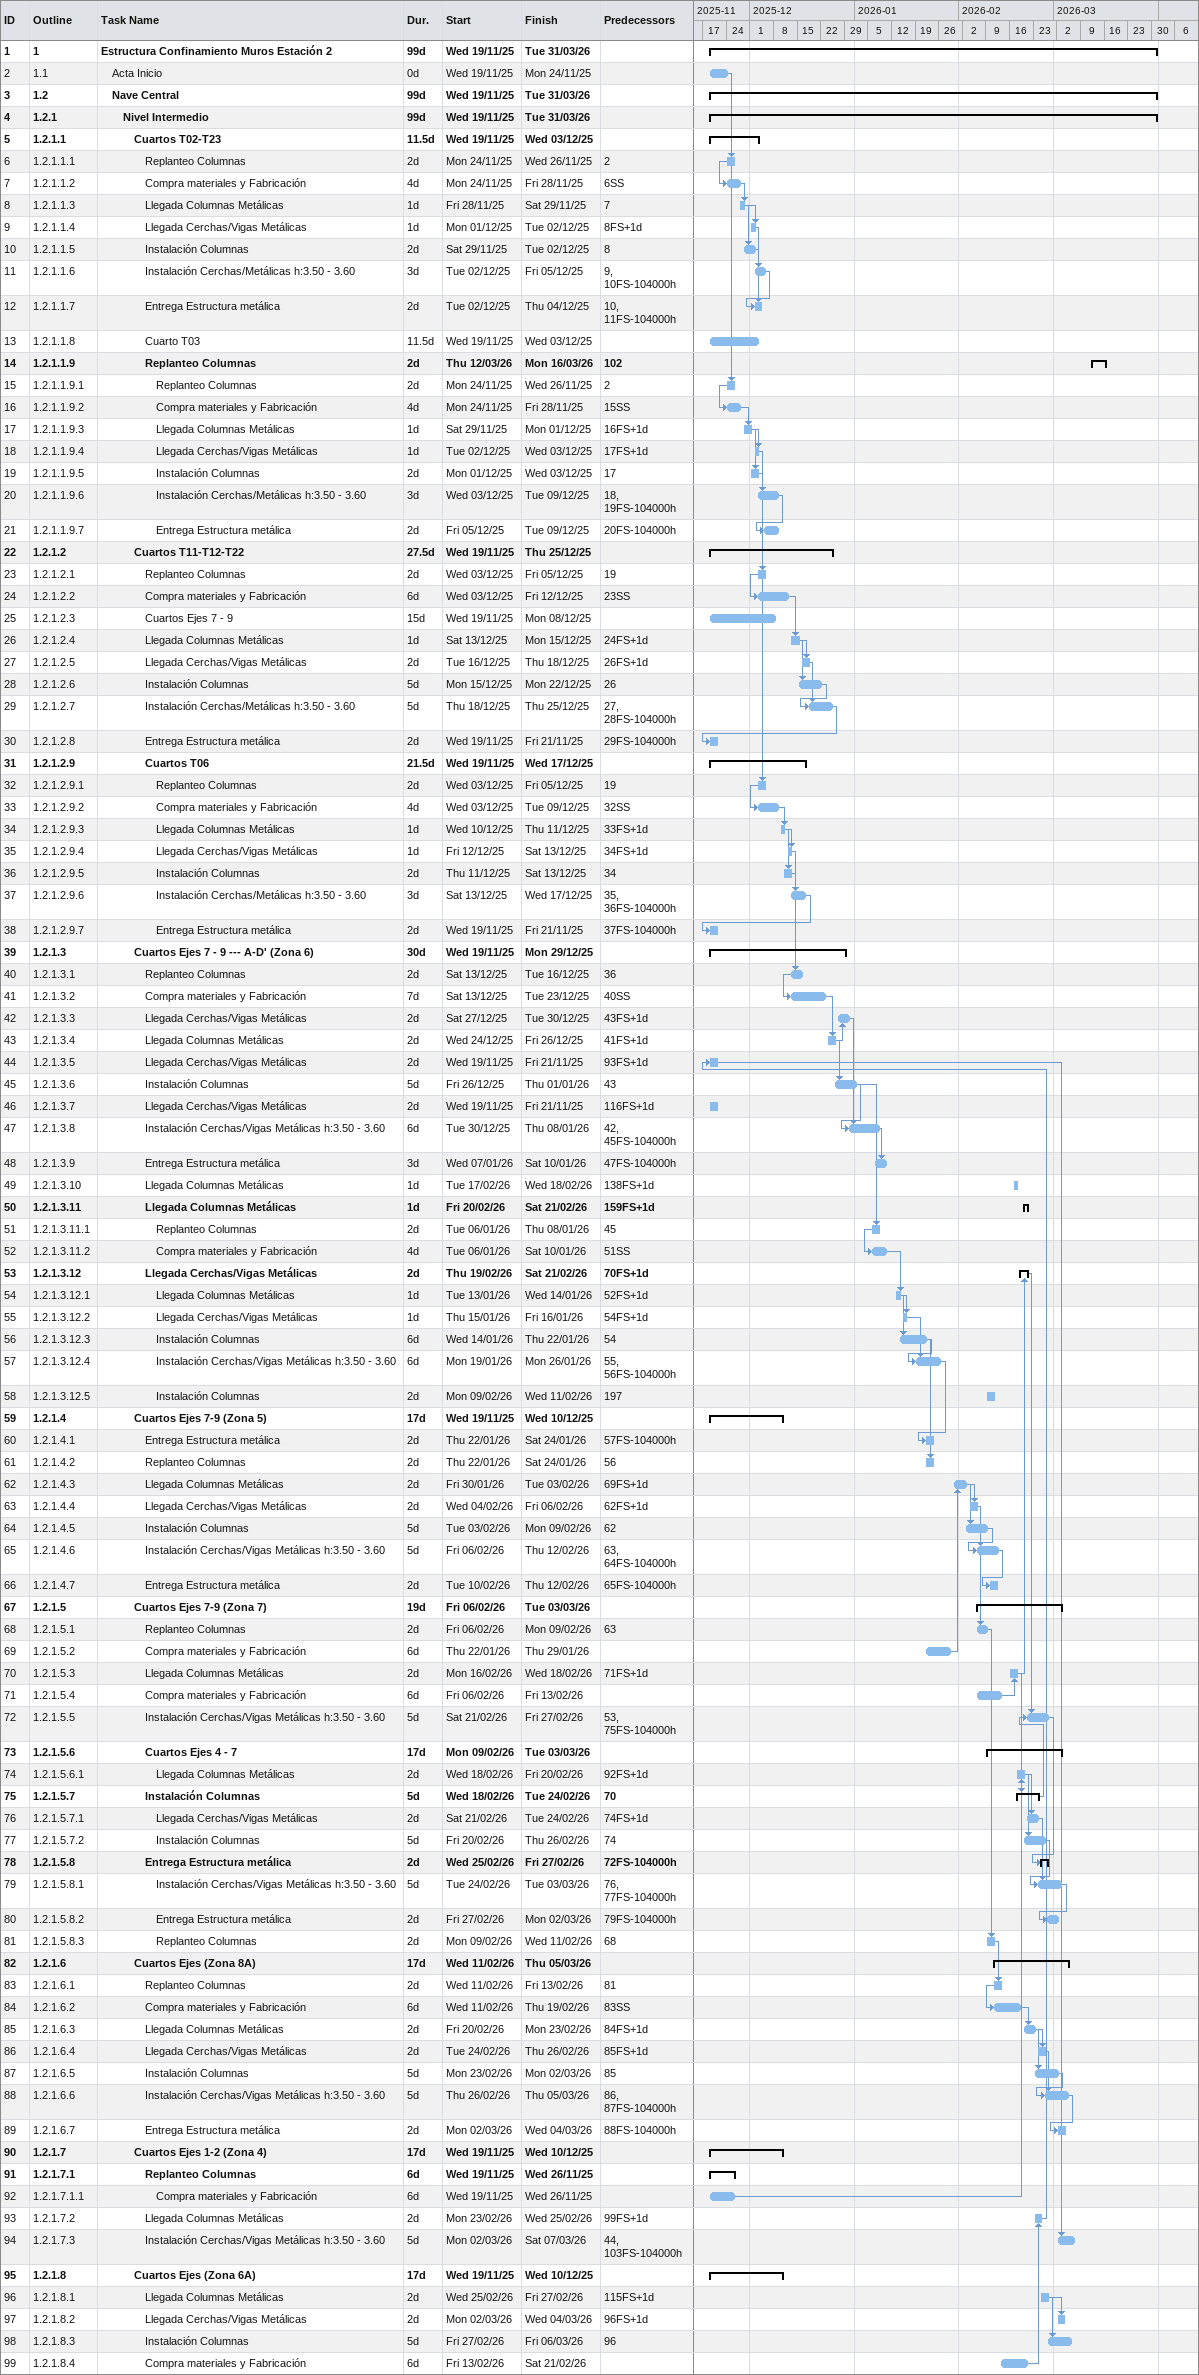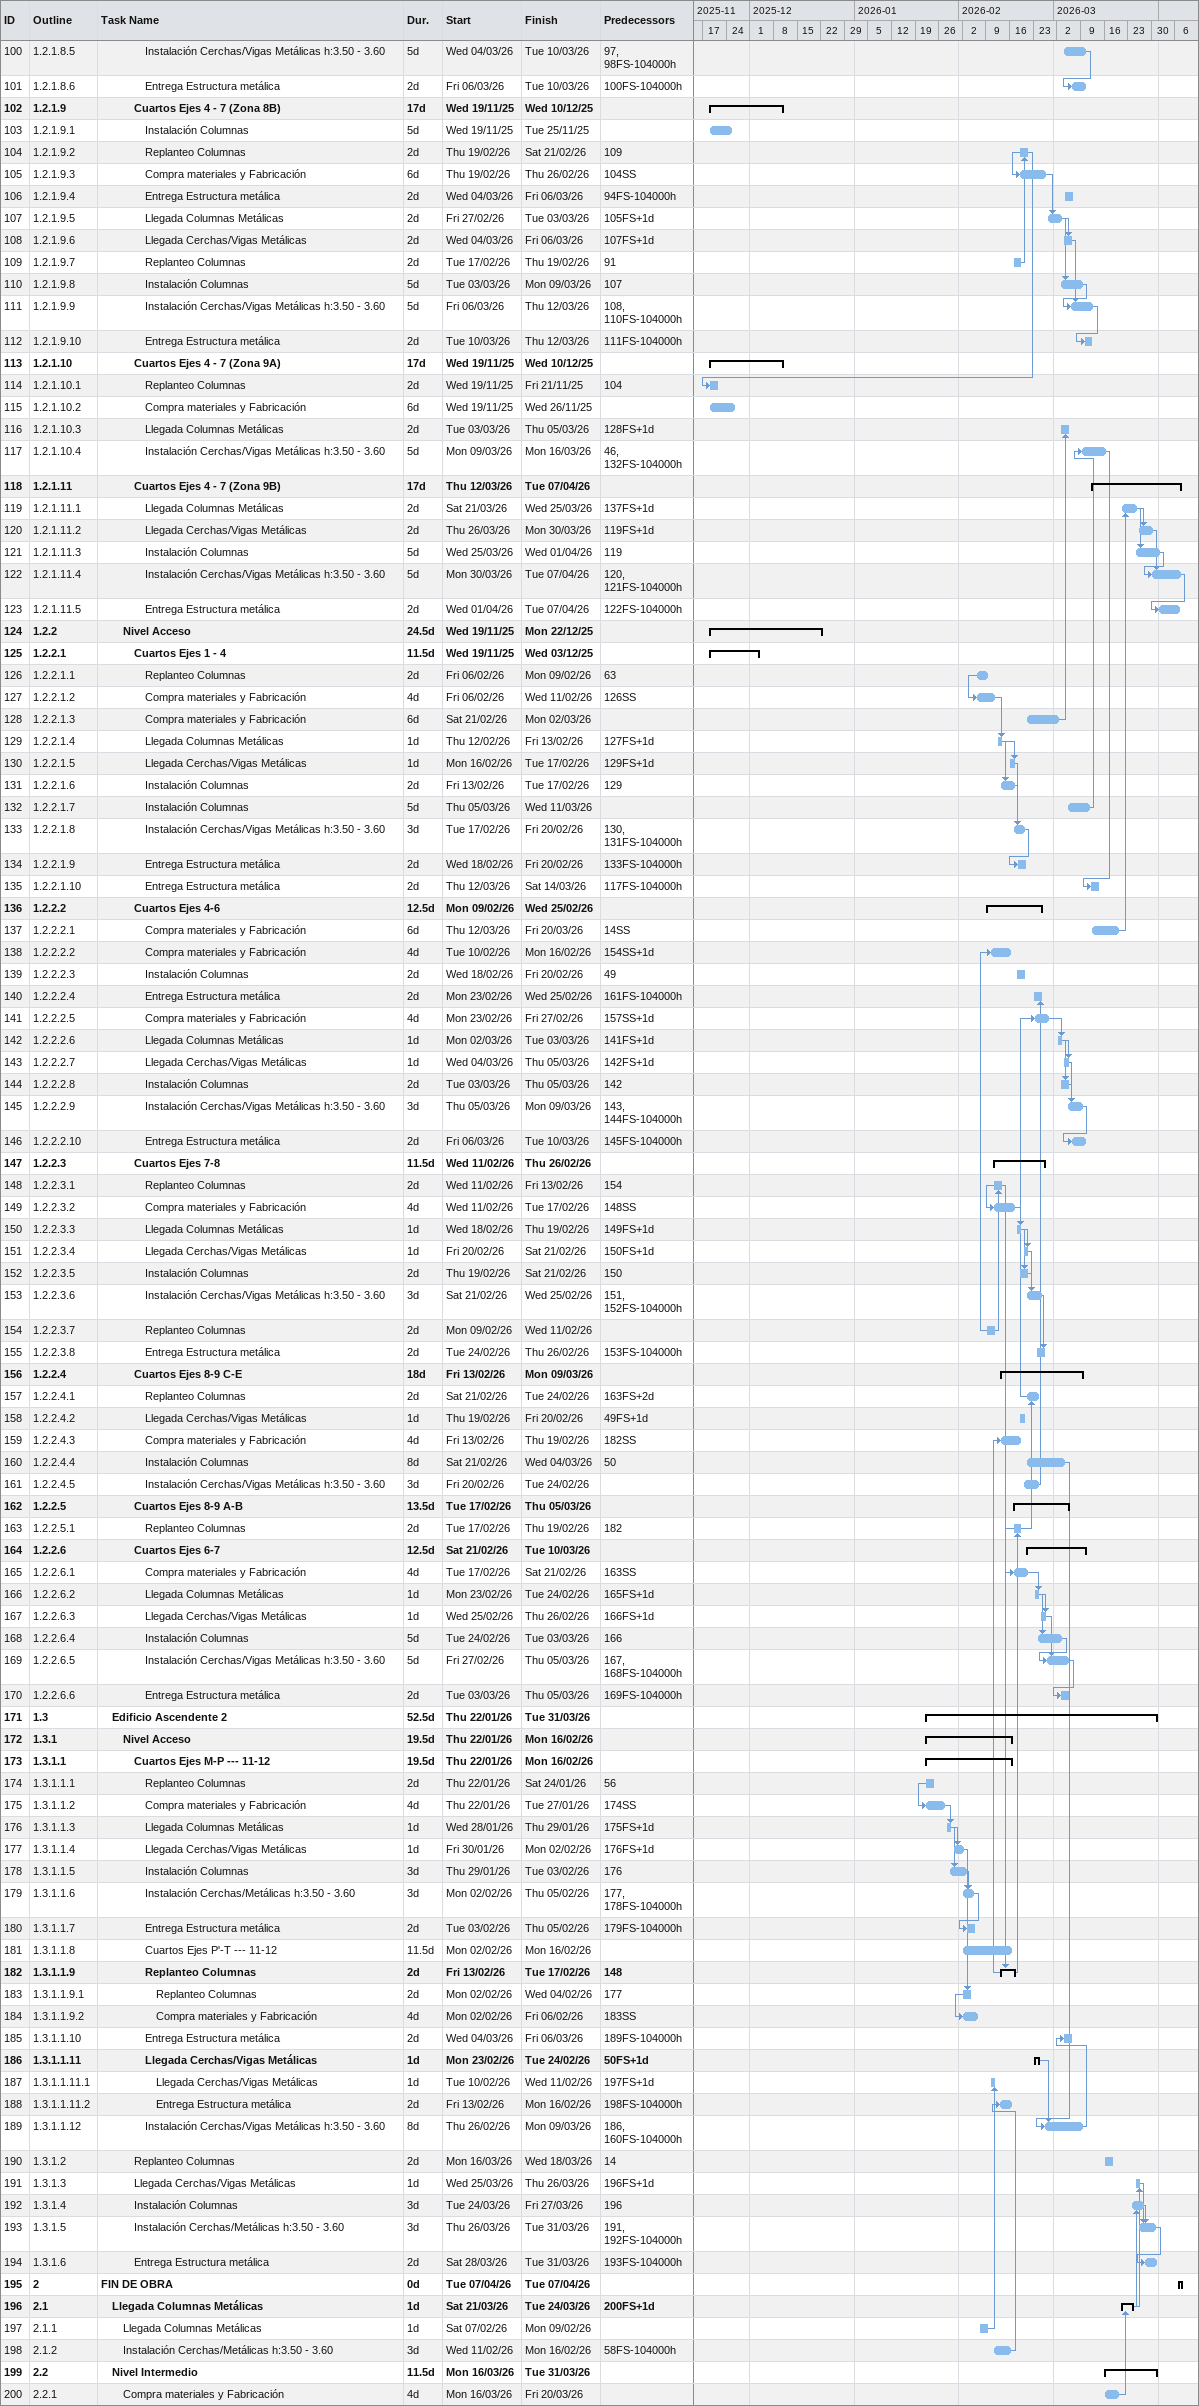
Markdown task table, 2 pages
| ID | WBS | Task | Duration | Start | Finish | Predecessors |
|---|---|---|---|---|---|---|
| 1 | 1 | **Estructura Confinamiento Muros Estación 2** | 99d | 2025-11-19 | 2026-03-31 |  |
| 2 | 1.1 | Acta Inicio | 0d | 2025-11-19 | 2025-11-24 |  |
| 3 | 1.2 | **Nave Central** | 99d | 2025-11-19 | 2026-03-31 |  |
| 4 | 1.2.1 | **Nivel Intermedio** | 99d | 2025-11-19 | 2026-03-31 |  |
| 5 | 1.2.1.1 | **Cuartos T02-T23** | 11.5d | 2025-11-19 | 2025-12-03 |  |
| 6 | 1.2.1.1.1 | Replanteo Columnas | 2d | 2025-11-24 | 2025-11-26 | 2 |
| 7 | 1.2.1.1.2 | Compra materiales y Fabricación | 4d | 2025-11-24 | 2025-11-28 | 6SS |
| 8 | 1.2.1.1.3 | Llegada Columnas Metálicas | 1d | 2025-11-28 | 2025-11-29 | 7 |
| 9 | 1.2.1.1.4 | Llegada Cerchas/Vigas Metálicas | 1d | 2025-12-01 | 2025-12-02 | 8FS+1d |
| 10 | 1.2.1.1.5 | Instalación Columnas | 2d | 2025-11-29 | 2025-12-02 | 8 |
| 11 | 1.2.1.1.6 | Instalación Cerchas/Metálicas h:3.50 - 3.60 | 3d | 2025-12-02 | 2025-12-05 | 9, 10FS-104000h |
| 12 | 1.2.1.1.7 | Entrega Estructura metálica | 2d | 2025-12-02 | 2025-12-04 | 10, 11FS-104000h |
| 13 | 1.2.1.1.8 | Cuarto T03 | 11.5d | 2025-11-19 | 2025-12-03 |  |
| 14 | 1.2.1.1.9 | **Replanteo Columnas** | 2d | 2026-03-12 | 2026-03-16 | 102 |
| 15 | 1.2.1.1.9.1 | Replanteo Columnas | 2d | 2025-11-24 | 2025-11-26 | 2 |
| 16 | 1.2.1.1.9.2 | Compra materiales y Fabricación | 4d | 2025-11-24 | 2025-11-28 | 15SS |
| 17 | 1.2.1.1.9.3 | Llegada Columnas Metálicas | 1d | 2025-11-29 | 2025-12-01 | 16FS+1d |
| 18 | 1.2.1.1.9.4 | Llegada Cerchas/Vigas Metálicas | 1d | 2025-12-02 | 2025-12-03 | 17FS+1d |
| 19 | 1.2.1.1.9.5 | Instalación Columnas | 2d | 2025-12-01 | 2025-12-03 | 17 |
| 20 | 1.2.1.1.9.6 | Instalación Cerchas/Metálicas h:3.50 - 3.60 | 3d | 2025-12-03 | 2025-12-09 | 18, 19FS-104000h |
| 21 | 1.2.1.1.9.7 | Entrega Estructura metálica | 2d | 2025-12-05 | 2025-12-09 | 20FS-104000h |
| 22 | 1.2.1.2 | **Cuartos T11-T12-T22** | 27.5d | 2025-11-19 | 2025-12-25 |  |
| 23 | 1.2.1.2.1 | Replanteo Columnas | 2d | 2025-12-03 | 2025-12-05 | 19 |
| 24 | 1.2.1.2.2 | Compra materiales y Fabricación | 6d | 2025-12-03 | 2025-12-12 | 23SS |
| 25 | 1.2.1.2.3 | Cuartos Ejes 7 - 9 | 15d | 2025-11-19 | 2025-12-08 |  |
| 26 | 1.2.1.2.4 | Llegada Columnas Metálicas | 1d | 2025-12-13 | 2025-12-15 | 24FS+1d |
| 27 | 1.2.1.2.5 | Llegada Cerchas/Vigas Metálicas | 2d | 2025-12-16 | 2025-12-18 | 26FS+1d |
| 28 | 1.2.1.2.6 | Instalación Columnas | 5d | 2025-12-15 | 2025-12-22 | 26 |
| 29 | 1.2.1.2.7 | Instalación Cerchas/Metálicas h:3.50 - 3.60 | 5d | 2025-12-18 | 2025-12-25 | 27, 28FS-104000h |
| 30 | 1.2.1.2.8 | Entrega Estructura metálica | 2d | 2025-11-19 | 2025-11-21 | 29FS-104000h |
| 31 | 1.2.1.2.9 | **Cuartos T06** | 21.5d | 2025-11-19 | 2025-12-17 |  |
| 32 | 1.2.1.2.9.1 | Replanteo Columnas | 2d | 2025-12-03 | 2025-12-05 | 19 |
| 33 | 1.2.1.2.9.2 | Compra materiales y Fabricación | 4d | 2025-12-03 | 2025-12-09 | 32SS |
| 34 | 1.2.1.2.9.3 | Llegada Columnas Metálicas | 1d | 2025-12-10 | 2025-12-11 | 33FS+1d |
| 35 | 1.2.1.2.9.4 | Llegada Cerchas/Vigas Metálicas | 1d | 2025-12-12 | 2025-12-13 | 34FS+1d |
| 36 | 1.2.1.2.9.5 | Instalación Columnas | 2d | 2025-12-11 | 2025-12-13 | 34 |
| 37 | 1.2.1.2.9.6 | Instalación Cerchas/Metálicas h:3.50 - 3.60 | 3d | 2025-12-13 | 2025-12-17 | 35, 36FS-104000h |
| 38 | 1.2.1.2.9.7 | Entrega Estructura metálica | 2d | 2025-11-19 | 2025-11-21 | 37FS-104000h |
| 39 | 1.2.1.3 | **Cuartos Ejes 7 - 9 --- A-D' (Zona 6)** | 30d | 2025-11-19 | 2025-12-29 |  |
| 40 | 1.2.1.3.1 | Replanteo Columnas | 2d | 2025-12-13 | 2025-12-16 | 36 |
| 41 | 1.2.1.3.2 | Compra materiales y Fabricación | 7d | 2025-12-13 | 2025-12-23 | 40SS |
| 42 | 1.2.1.3.3 | Llegada Cerchas/Vigas Metálicas | 2d | 2025-12-27 | 2025-12-30 | 43FS+1d |
| 43 | 1.2.1.3.4 | Llegada Columnas Metálicas | 2d | 2025-12-24 | 2025-12-26 | 41FS+1d |
| 44 | 1.2.1.3.5 | Llegada Cerchas/Vigas Metálicas | 2d | 2025-11-19 | 2025-11-21 | 93FS+1d |
| 45 | 1.2.1.3.6 | Instalación Columnas | 5d | 2025-12-26 | 2026-01-01 | 43 |
| 46 | 1.2.1.3.7 | Llegada Cerchas/Vigas Metálicas | 2d | 2025-11-19 | 2025-11-21 | 116FS+1d |
| 47 | 1.2.1.3.8 | Instalación Cerchas/Vigas Metálicas h:3.50 - 3.60 | 6d | 2025-12-30 | 2026-01-08 | 42, 45FS-104000h |
| 48 | 1.2.1.3.9 | Entrega Estructura metálica | 3d | 2026-01-07 | 2026-01-10 | 47FS-104000h |
| 49 | 1.2.1.3.10 | Llegada Columnas Metálicas | 1d | 2026-02-17 | 2026-02-18 | 138FS+1d |
| 50 | 1.2.1.3.11 | **Llegada Columnas Metálicas** | 1d | 2026-02-20 | 2026-02-21 | 159FS+1d |
| 51 | 1.2.1.3.11.1 | Replanteo Columnas | 2d | 2026-01-06 | 2026-01-08 | 45 |
| 52 | 1.2.1.3.11.2 | Compra materiales y Fabricación | 4d | 2026-01-06 | 2026-01-10 | 51SS |
| 53 | 1.2.1.3.12 | **Llegada Cerchas/Vigas Metálicas** | 2d | 2026-02-19 | 2026-02-21 | 70FS+1d |
| 54 | 1.2.1.3.12.1 | Llegada Columnas Metálicas | 1d | 2026-01-13 | 2026-01-14 | 52FS+1d |
| 55 | 1.2.1.3.12.2 | Llegada Cerchas/Vigas Metálicas | 1d | 2026-01-15 | 2026-01-16 | 54FS+1d |
| 56 | 1.2.1.3.12.3 | Instalación Columnas | 6d | 2026-01-14 | 2026-01-22 | 54 |
| 57 | 1.2.1.3.12.4 | Instalación Cerchas/Vigas Metálicas h:3.50 - 3.60 | 6d | 2026-01-19 | 2026-01-26 | 55, 56FS-104000h |
| 58 | 1.2.1.3.12.5 | Instalación Columnas | 2d | 2026-02-09 | 2026-02-11 | 197 |
| 59 | 1.2.1.4 | **Cuartos Ejes 7-9 (Zona 5)** | 17d | 2025-11-19 | 2025-12-10 |  |
| 60 | 1.2.1.4.1 | Entrega Estructura metálica | 2d | 2026-01-22 | 2026-01-24 | 57FS-104000h |
| 61 | 1.2.1.4.2 | Replanteo Columnas | 2d | 2026-01-22 | 2026-01-24 | 56 |
| 62 | 1.2.1.4.3 | Llegada Columnas Metálicas | 2d | 2026-01-30 | 2026-02-03 | 69FS+1d |
| 63 | 1.2.1.4.4 | Llegada Cerchas/Vigas Metálicas | 2d | 2026-02-04 | 2026-02-06 | 62FS+1d |
| 64 | 1.2.1.4.5 | Instalación Columnas | 5d | 2026-02-03 | 2026-02-09 | 62 |
| 65 | 1.2.1.4.6 | Instalación Cerchas/Vigas Metálicas h:3.50 - 3.60 | 5d | 2026-02-06 | 2026-02-12 | 63, 64FS-104000h |
| 66 | 1.2.1.4.7 | Entrega Estructura metálica | 2d | 2026-02-10 | 2026-02-12 | 65FS-104000h |
| 67 | 1.2.1.5 | **Cuartos Ejes 7-9 (Zona 7)** | 19d | 2026-02-06 | 2026-03-03 |  |
| 68 | 1.2.1.5.1 | Replanteo Columnas | 2d | 2026-02-06 | 2026-02-09 | 63 |
| 69 | 1.2.1.5.2 | Compra materiales y Fabricación | 6d | 2026-01-22 | 2026-01-29 |  |
| 70 | 1.2.1.5.3 | Llegada Columnas Metálicas | 2d | 2026-02-16 | 2026-02-18 | 71FS+1d |
| 71 | 1.2.1.5.4 | Compra materiales y Fabricación | 6d | 2026-02-06 | 2026-02-13 |  |
| 72 | 1.2.1.5.5 | Instalación Cerchas/Vigas Metálicas h:3.50 - 3.60 | 5d | 2026-02-21 | 2026-02-27 | 53, 75FS-104000h |
| 73 | 1.2.1.5.6 | **Cuartos Ejes 4 - 7** | 17d | 2026-02-09 | 2026-03-03 |  |
| 74 | 1.2.1.5.6.1 | Llegada Columnas Metálicas | 2d | 2026-02-18 | 2026-02-20 | 92FS+1d |
| 75 | 1.2.1.5.7 | **Instalación Columnas** | 5d | 2026-02-18 | 2026-02-24 | 70 |
| 76 | 1.2.1.5.7.1 | Llegada Cerchas/Vigas Metálicas | 2d | 2026-02-21 | 2026-02-24 | 74FS+1d |
| 77 | 1.2.1.5.7.2 | Instalación Columnas | 5d | 2026-02-20 | 2026-02-26 | 74 |
| 78 | 1.2.1.5.8 | **Entrega Estructura metálica** | 2d | 2026-02-25 | 2026-02-27 | 72FS-104000h |
| 79 | 1.2.1.5.8.1 | Instalación Cerchas/Vigas Metálicas h:3.50 - 3.60 | 5d | 2026-02-24 | 2026-03-03 | 76, 77FS-104000h |
| 80 | 1.2.1.5.8.2 | Entrega Estructura metálica | 2d | 2026-02-27 | 2026-03-02 | 79FS-104000h |
| 81 | 1.2.1.5.8.3 | Replanteo Columnas | 2d | 2026-02-09 | 2026-02-11 | 68 |
| 82 | 1.2.1.6 | **Cuartos Ejes (Zona 8A)** | 17d | 2026-02-11 | 2026-03-05 |  |
| 83 | 1.2.1.6.1 | Replanteo Columnas | 2d | 2026-02-11 | 2026-02-13 | 81 |
| 84 | 1.2.1.6.2 | Compra materiales y Fabricación | 6d | 2026-02-11 | 2026-02-19 | 83SS |
| 85 | 1.2.1.6.3 | Llegada Columnas Metálicas | 2d | 2026-02-20 | 2026-02-23 | 84FS+1d |
| 86 | 1.2.1.6.4 | Llegada Cerchas/Vigas Metálicas | 2d | 2026-02-24 | 2026-02-26 | 85FS+1d |
| 87 | 1.2.1.6.5 | Instalación Columnas | 5d | 2026-02-23 | 2026-03-02 | 85 |
| 88 | 1.2.1.6.6 | Instalación Cerchas/Vigas Metálicas h:3.50 - 3.60 | 5d | 2026-02-26 | 2026-03-05 | 86, 87FS-104000h |
| 89 | 1.2.1.6.7 | Entrega Estructura metálica | 2d | 2026-03-02 | 2026-03-04 | 88FS-104000h |
| 90 | 1.2.1.7 | **Cuartos Ejes 1-2 (Zona 4)** | 17d | 2025-11-19 | 2025-12-10 |  |
| 91 | 1.2.1.7.1 | **Replanteo Columnas** | 6d | 2025-11-19 | 2025-11-26 |  |
| 92 | 1.2.1.7.1.1 | Compra materiales y Fabricación | 6d | 2025-11-19 | 2025-11-26 |  |
| 93 | 1.2.1.7.2 | Llegada Columnas Metálicas | 2d | 2026-02-23 | 2026-02-25 | 99FS+1d |
| 94 | 1.2.1.7.3 | Instalación Cerchas/Vigas Metálicas h:3.50 - 3.60 | 5d | 2026-03-02 | 2026-03-07 | 44, 103FS-104000h |
| 95 | 1.2.1.8 | **Cuartos Ejes (Zona 6A)** | 17d | 2025-11-19 | 2025-12-10 |  |
| 96 | 1.2.1.8.1 | Llegada Columnas Metálicas | 2d | 2026-02-25 | 2026-02-27 | 115FS+1d |
| 97 | 1.2.1.8.2 | Llegada Cerchas/Vigas Metálicas | 2d | 2026-03-02 | 2026-03-04 | 96FS+1d |
| 98 | 1.2.1.8.3 | Instalación Columnas | 5d | 2026-02-27 | 2026-03-06 | 96 |
| 99 | 1.2.1.8.4 | Compra materiales y Fabricación | 6d | 2026-02-13 | 2026-02-21 |  |
| 100 | 1.2.1.8.5 | Instalación Cerchas/Vigas Metálicas h:3.50 - 3.60 | 5d | 2026-03-04 | 2026-03-10 | 97, 98FS-104000h |
| 101 | 1.2.1.8.6 | Entrega Estructura metálica | 2d | 2026-03-06 | 2026-03-10 | 100FS-104000h |
| 102 | 1.2.1.9 | **Cuartos Ejes 4 - 7 (Zona 8B)** | 17d | 2025-11-19 | 2025-12-10 |  |
| 103 | 1.2.1.9.1 | Instalación Columnas | 5d | 2025-11-19 | 2025-11-25 |  |
| 104 | 1.2.1.9.2 | Replanteo Columnas | 2d | 2026-02-19 | 2026-02-21 | 109 |
| 105 | 1.2.1.9.3 | Compra materiales y Fabricación | 6d | 2026-02-19 | 2026-02-26 | 104SS |
| 106 | 1.2.1.9.4 | Entrega Estructura metálica | 2d | 2026-03-04 | 2026-03-06 | 94FS-104000h |
| 107 | 1.2.1.9.5 | Llegada Columnas Metálicas | 2d | 2026-02-27 | 2026-03-03 | 105FS+1d |
| 108 | 1.2.1.9.6 | Llegada Cerchas/Vigas Metálicas | 2d | 2026-03-04 | 2026-03-06 | 107FS+1d |
| 109 | 1.2.1.9.7 | Replanteo Columnas | 2d | 2026-02-17 | 2026-02-19 | 91 |
| 110 | 1.2.1.9.8 | Instalación Columnas | 5d | 2026-03-03 | 2026-03-09 | 107 |
| 111 | 1.2.1.9.9 | Instalación Cerchas/Vigas Metálicas h:3.50 - 3.60 | 5d | 2026-03-06 | 2026-03-12 | 108, 110FS-104000h |
| 112 | 1.2.1.9.10 | Entrega Estructura metálica | 2d | 2026-03-10 | 2026-03-12 | 111FS-104000h |
| 113 | 1.2.1.10 | **Cuartos Ejes 4 - 7 (Zona 9A)** | 17d | 2025-11-19 | 2025-12-10 |  |
| 114 | 1.2.1.10.1 | Replanteo Columnas | 2d | 2025-11-19 | 2025-11-21 | 104 |
| 115 | 1.2.1.10.2 | Compra materiales y Fabricación | 6d | 2025-11-19 | 2025-11-26 |  |
| 116 | 1.2.1.10.3 | Llegada Columnas Metálicas | 2d | 2026-03-03 | 2026-03-05 | 128FS+1d |
| 117 | 1.2.1.10.4 | Instalación Cerchas/Vigas Metálicas h:3.50 - 3.60 | 5d | 2026-03-09 | 2026-03-16 | 46, 132FS-104000h |
| 118 | 1.2.1.11 | **Cuartos Ejes 4 - 7 (Zona 9B)** | 17d | 2026-03-12 | 2026-04-07 |  |
| 119 | 1.2.1.11.1 | Llegada Columnas Metálicas | 2d | 2026-03-21 | 2026-03-25 | 137FS+1d |
| 120 | 1.2.1.11.2 | Llegada Cerchas/Vigas Metálicas | 2d | 2026-03-26 | 2026-03-30 | 119FS+1d |
| 121 | 1.2.1.11.3 | Instalación Columnas | 5d | 2026-03-25 | 2026-04-01 | 119 |
| 122 | 1.2.1.11.4 | Instalación Cerchas/Vigas Metálicas h:3.50 - 3.60 | 5d | 2026-03-30 | 2026-04-07 | 120, 121FS-104000h |
| 123 | 1.2.1.11.5 | Entrega Estructura metálica | 2d | 2026-04-01 | 2026-04-07 | 122FS-104000h |
| 124 | 1.2.2 | **Nivel Acceso** | 24.5d | 2025-11-19 | 2025-12-22 |  |
| 125 | 1.2.2.1 | **Cuartos Ejes 1 - 4** | 11.5d | 2025-11-19 | 2025-12-03 |  |
| 126 | 1.2.2.1.1 | Replanteo Columnas | 2d | 2026-02-06 | 2026-02-09 | 63 |
| 127 | 1.2.2.1.2 | Compra materiales y Fabricación | 4d | 2026-02-06 | 2026-02-11 | 126SS |
| 128 | 1.2.2.1.3 | Compra materiales y Fabricación | 6d | 2026-02-21 | 2026-03-02 |  |
| 129 | 1.2.2.1.4 | Llegada Columnas Metálicas | 1d | 2026-02-12 | 2026-02-13 | 127FS+1d |
| 130 | 1.2.2.1.5 | Llegada Cerchas/Vigas Metálicas | 1d | 2026-02-16 | 2026-02-17 | 129FS+1d |
| 131 | 1.2.2.1.6 | Instalación Columnas | 2d | 2026-02-13 | 2026-02-17 | 129 |
| 132 | 1.2.2.1.7 | Instalación Columnas | 5d | 2026-03-05 | 2026-03-11 |  |
| 133 | 1.2.2.1.8 | Instalación Cerchas/Vigas Metálicas h:3.50 - 3.60 | 3d | 2026-02-17 | 2026-02-20 | 130, 131FS-104000h |
| 134 | 1.2.2.1.9 | Entrega Estructura metálica | 2d | 2026-02-18 | 2026-02-20 | 133FS-104000h |
| 135 | 1.2.2.1.10 | Entrega Estructura metálica | 2d | 2026-03-12 | 2026-03-14 | 117FS-104000h |
| 136 | 1.2.2.2 | **Cuartos Ejes 4-6** | 12.5d | 2026-02-09 | 2026-02-25 |  |
| 137 | 1.2.2.2.1 | Compra materiales y Fabricación | 6d | 2026-03-12 | 2026-03-20 | 14SS |
| 138 | 1.2.2.2.2 | Compra materiales y Fabricación | 4d | 2026-02-10 | 2026-02-16 | 154SS+1d |
| 139 | 1.2.2.2.3 | Instalación Columnas | 2d | 2026-02-18 | 2026-02-20 | 49 |
| 140 | 1.2.2.2.4 | Entrega Estructura metálica | 2d | 2026-02-23 | 2026-02-25 | 161FS-104000h |
| 141 | 1.2.2.2.5 | Compra materiales y Fabricación | 4d | 2026-02-23 | 2026-02-27 | 157SS+1d |
| 142 | 1.2.2.2.6 | Llegada Columnas Metálicas | 1d | 2026-03-02 | 2026-03-03 | 141FS+1d |
| 143 | 1.2.2.2.7 | Llegada Cerchas/Vigas Metálicas | 1d | 2026-03-04 | 2026-03-05 | 142FS+1d |
| 144 | 1.2.2.2.8 | Instalación Columnas | 2d | 2026-03-03 | 2026-03-05 | 142 |
| 145 | 1.2.2.2.9 | Instalación Cerchas/Vigas Metálicas h:3.50 - 3.60 | 3d | 2026-03-05 | 2026-03-09 | 143, 144FS-104000h |
| 146 | 1.2.2.2.10 | Entrega Estructura metálica | 2d | 2026-03-06 | 2026-03-10 | 145FS-104000h |
| 147 | 1.2.2.3 | **Cuartos Ejes 7-8** | 11.5d | 2026-02-11 | 2026-02-26 |  |
| 148 | 1.2.2.3.1 | Replanteo Columnas | 2d | 2026-02-11 | 2026-02-13 | 154 |
| 149 | 1.2.2.3.2 | Compra materiales y Fabricación | 4d | 2026-02-11 | 2026-02-17 | 148SS |
| 150 | 1.2.2.3.3 | Llegada Columnas Metálicas | 1d | 2026-02-18 | 2026-02-19 | 149FS+1d |
| 151 | 1.2.2.3.4 | Llegada Cerchas/Vigas Metálicas | 1d | 2026-02-20 | 2026-02-21 | 150FS+1d |
| 152 | 1.2.2.3.5 | Instalación Columnas | 2d | 2026-02-19 | 2026-02-21 | 150 |
| 153 | 1.2.2.3.6 | Instalación Cerchas/Vigas Metálicas h:3.50 - 3.60 | 3d | 2026-02-21 | 2026-02-25 | 151, 152FS-104000h |
| 154 | 1.2.2.3.7 | Replanteo Columnas | 2d | 2026-02-09 | 2026-02-11 |  |
| 155 | 1.2.2.3.8 | Entrega Estructura metálica | 2d | 2026-02-24 | 2026-02-26 | 153FS-104000h |
| 156 | 1.2.2.4 | **Cuartos Ejes 8-9 C-E** | 18d | 2026-02-13 | 2026-03-09 |  |
| 157 | 1.2.2.4.1 | Replanteo Columnas | 2d | 2026-02-21 | 2026-02-24 | 163FS+2d |
| 158 | 1.2.2.4.2 | Llegada Cerchas/Vigas Metálicas | 1d | 2026-02-19 | 2026-02-20 | 49FS+1d |
| 159 | 1.2.2.4.3 | Compra materiales y Fabricación | 4d | 2026-02-13 | 2026-02-19 | 182SS |
| 160 | 1.2.2.4.4 | Instalación Columnas | 8d | 2026-02-21 | 2026-03-04 | 50 |
| 161 | 1.2.2.4.5 | Instalación Cerchas/Vigas Metálicas h:3.50 - 3.60 | 3d | 2026-02-20 | 2026-02-24 |  |
| 162 | 1.2.2.5 | **Cuartos Ejes 8-9 A-B** | 13.5d | 2026-02-17 | 2026-03-05 |  |
| 163 | 1.2.2.5.1 | Replanteo Columnas | 2d | 2026-02-17 | 2026-02-19 | 182 |
| 164 | 1.2.2.6 | **Cuartos Ejes 6-7** | 12.5d | 2026-02-21 | 2026-03-10 |  |
| 165 | 1.2.2.6.1 | Compra materiales y Fabricación | 4d | 2026-02-17 | 2026-02-21 | 163SS |
| 166 | 1.2.2.6.2 | Llegada Columnas Metálicas | 1d | 2026-02-23 | 2026-02-24 | 165FS+1d |
| 167 | 1.2.2.6.3 | Llegada Cerchas/Vigas Metálicas | 1d | 2026-02-25 | 2026-02-26 | 166FS+1d |
| 168 | 1.2.2.6.4 | Instalación Columnas | 5d | 2026-02-24 | 2026-03-03 | 166 |
| 169 | 1.2.2.6.5 | Instalación Cerchas/Vigas Metálicas h:3.50 - 3.60 | 5d | 2026-02-27 | 2026-03-05 | 167, 168FS-104000h |
| 170 | 1.2.2.6.6 | Entrega Estructura metálica | 2d | 2026-03-03 | 2026-03-05 | 169FS-104000h |
| 171 | 1.3 | **Edificio Ascendente 2** | 52.5d | 2026-01-22 | 2026-03-31 |  |
| 172 | 1.3.1 | **Nivel Acceso** | 19.5d | 2026-01-22 | 2026-02-16 |  |
| 173 | 1.3.1.1 | **Cuartos Ejes M-P --- 11-12** | 19.5d | 2026-01-22 | 2026-02-16 |  |
| 174 | 1.3.1.1.1 | Replanteo Columnas | 2d | 2026-01-22 | 2026-01-24 | 56 |
| 175 | 1.3.1.1.2 | Compra materiales y Fabricación | 4d | 2026-01-22 | 2026-01-27 | 174SS |
| 176 | 1.3.1.1.3 | Llegada Columnas Metálicas | 1d | 2026-01-28 | 2026-01-29 | 175FS+1d |
| 177 | 1.3.1.1.4 | Llegada Cerchas/Vigas Metálicas | 1d | 2026-01-30 | 2026-02-02 | 176FS+1d |
| 178 | 1.3.1.1.5 | Instalación Columnas | 3d | 2026-01-29 | 2026-02-03 | 176 |
| 179 | 1.3.1.1.6 | Instalación Cerchas/Metálicas h:3.50 - 3.60 | 3d | 2026-02-02 | 2026-02-05 | 177, 178FS-104000h |
| 180 | 1.3.1.1.7 | Entrega Estructura metálica | 2d | 2026-02-03 | 2026-02-05 | 179FS-104000h |
| 181 | 1.3.1.1.8 | Cuartos Ejes P'-T --- 11-12 | 11.5d | 2026-02-02 | 2026-02-16 |  |
| 182 | 1.3.1.1.9 | **Replanteo Columnas** | 2d | 2026-02-13 | 2026-02-17 | 148 |
| 183 | 1.3.1.1.9.1 | Replanteo Columnas | 2d | 2026-02-02 | 2026-02-04 | 177 |
| 184 | 1.3.1.1.9.2 | Compra materiales y Fabricación | 4d | 2026-02-02 | 2026-02-06 | 183SS |
| 185 | 1.3.1.1.10 | Entrega Estructura metálica | 2d | 2026-03-04 | 2026-03-06 | 189FS-104000h |
| 186 | 1.3.1.1.11 | **Llegada Cerchas/Vigas Metálicas** | 1d | 2026-02-23 | 2026-02-24 | 50FS+1d |
| 187 | 1.3.1.1.11.1 | Llegada Cerchas/Vigas Metálicas | 1d | 2026-02-10 | 2026-02-11 | 197FS+1d |
| 188 | 1.3.1.1.11.2 | Entrega Estructura metálica | 2d | 2026-02-13 | 2026-02-16 | 198FS-104000h |
| 189 | 1.3.1.1.12 | Instalación Cerchas/Vigas Metálicas h:3.50 - 3.60 | 8d | 2026-02-26 | 2026-03-09 | 186, 160FS-104000h |
| 190 | 1.3.1.2 | Replanteo Columnas | 2d | 2026-03-16 | 2026-03-18 | 14 |
| 191 | 1.3.1.3 | Llegada Cerchas/Vigas Metálicas | 1d | 2026-03-25 | 2026-03-26 | 196FS+1d |
| 192 | 1.3.1.4 | Instalación Columnas | 3d | 2026-03-24 | 2026-03-27 | 196 |
| 193 | 1.3.1.5 | Instalación Cerchas/Metálicas h:3.50 - 3.60 | 3d | 2026-03-26 | 2026-03-31 | 191, 192FS-104000h |
| 194 | 1.3.1.6 | Entrega Estructura metálica | 2d | 2026-03-28 | 2026-03-31 | 193FS-104000h |
| 195 | 2 | **FIN DE OBRA** | 0d | 2026-04-07 | 2026-04-07 |  |
| 196 | 2.1 | **Llegada Columnas Metálicas** | 1d | 2026-03-21 | 2026-03-24 | 200FS+1d |
| 197 | 2.1.1 | Llegada Columnas Metálicas | 1d | 2026-02-07 | 2026-02-09 |  |
| 198 | 2.1.2 | Instalación Cerchas/Metálicas h:3.50 - 3.60 | 3d | 2026-02-11 | 2026-02-16 | 58FS-104000h |
| 199 | 2.2 | **Nivel Intermedio** | 11.5d | 2026-03-16 | 2026-03-31 |  |
| 200 | 2.2.1 | Compra materiales y Fabricación | 4d | 2026-03-16 | 2026-03-20 |  |
